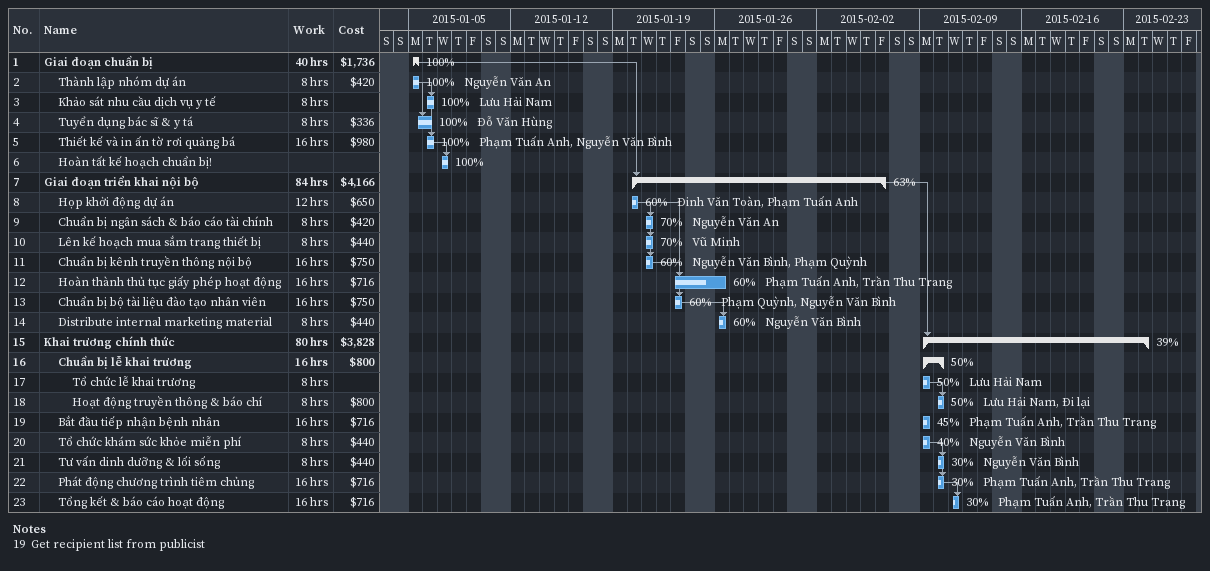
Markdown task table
| ID | Level | Task | Start | Finish | Predecessors | Resources | % complete | Work (h) | Cost ($) |
|---|---|---|---|---|---|---|---|---|---|
| 1 | 1 | **Giai đoạn chuẩn bị** | 2015-01-05 | 2015-01-05 |  |  | 100 | 40 | 1736 |
| 2 | 2 | Thành lập nhóm dự án | 2015-01-05 | 2015-01-05 |  | Nguyễn Văn An | 100 | 8 | 420 |
| 3 | 2 | Khảo sát nhu cầu dịch vụ y tế | 2015-01-06 | 2015-01-06 | 2 | Lưu Hải Nam | 100 | 8 |  |
| 4 | 2 | Tuyển dụng bác sĩ & y tá | 2015-01-05 | 2015-01-06 | 2 | Đỗ Văn Hùng | 100 | 8 | 336 |
| 5 | 2 | Thiết kế và in ấn tờ rơi quảng bá | 2015-01-06 | 2015-01-06 | 2 | Phạm Tuấn Anh, Nguyễn Văn Bình | 100 | 16 | 980 |
| 6 | 2 | Hoàn tất kế hoạch chuẩn bị! | 2015-01-07 | 2015-01-07 | 5 |  | 100 |  |  |
| 7 | 1 | **Giai đoạn triển khai nội bộ** | 2015-01-20 | 2015-02-06 | 1 |  | 63 | 84 | 4166 |
| 8 | 2 | Họp khởi động dự án | 2015-01-20 | 2015-01-20 |  | Đinh Văn Toàn, Phạm Tuấn Anh | 60 | 12 | 650 |
| 9 | 2 | Chuẩn bị ngân sách & báo cáo tài chính | 2015-01-21 | 2015-01-21 | 8 | Nguyễn Văn An | 70 | 8 | 420 |
| 10 | 2 | Lên kế hoạch mua sắm trang thiết bị | 2015-01-21 | 2015-01-21 | 8 | Vũ Minh | 70 | 8 | 440 |
| 11 | 2 | Chuẩn bị kênh truyền thông nội bộ | 2015-01-21 | 2015-01-21 | 8 | Nguyễn Văn Bình, Phạm Quỳnh | 60 | 16 | 750 |
| 12 | 2 | Hoàn thành thủ tục giấy phép hoạt động | 2015-01-23 | 2015-01-26 | 11 | Phạm Tuấn Anh, Trần Thu Trang | 60 | 16 | 716 |
| 13 | 2 | Chuẩn bị bộ tài liệu đào tạo nhân viên | 2015-01-23 | 2015-01-23 | 8, 11 | Phạm Quỳnh, Nguyễn Văn Bình | 60 | 16 | 750 |
| 14 | 2 | Distribute internal marketing material | 2015-01-26 | 2015-01-26 | 13 | Nguyễn Văn Bình | 60 | 8 | 440 |
| 15 | 1 | **Khai trương chính thức** | 2015-02-09 | 2015-02-24 | 7 |  | 39 | 80 | 3828 |
| 16 | 2 | **Chuẩn bị lễ khai trương** | 2015-02-09 | 2015-02-10 |  |  | 50 | 16 | 800 |
| 17 | 3 | Tổ chức lễ khai trương | 2015-02-09 | 2015-02-09 |  | Lưu Hải Nam | 50 | 8 |  |
| 18 | 3 | Hoạt động truyền thông & báo chí | 2015-02-10 | 2015-02-10 | 17 | Lưu Hải Nam, Đi lại | 50 | 8 | 800 |
| 19 | 2 | Bắt đầu tiếp nhận bệnh nhân | 2015-02-09 | 2015-02-09 |  | Phạm Tuấn Anh, Trần Thu Trang | 45 | 16 | 716 |
| 20 | 2 | Tổ chức khám sức khỏe miễn phí | 2015-02-09 | 2015-02-09 |  | Nguyễn Văn Bình | 40 | 8 | 440 |
| 21 | 2 | Tư vấn dinh dưỡng & lối sống | 2015-02-10 | 2015-02-10 | 20 | Nguyễn Văn Bình | 30 | 8 | 440 |
| 22 | 2 | Phát động chương trình tiêm chủng | 2015-02-10 | 2015-02-10 | 20 | Phạm Tuấn Anh, Trần Thu Trang | 30 | 16 | 716 |
| 23 | 2 | Tổng kết & báo cáo hoạt động | 2015-02-11 | 2015-02-11 | 22 | Phạm Tuấn Anh, Trần Thu Trang | 30 | 16 | 716 |

Notes
- 19: Get recipient list from publicist
